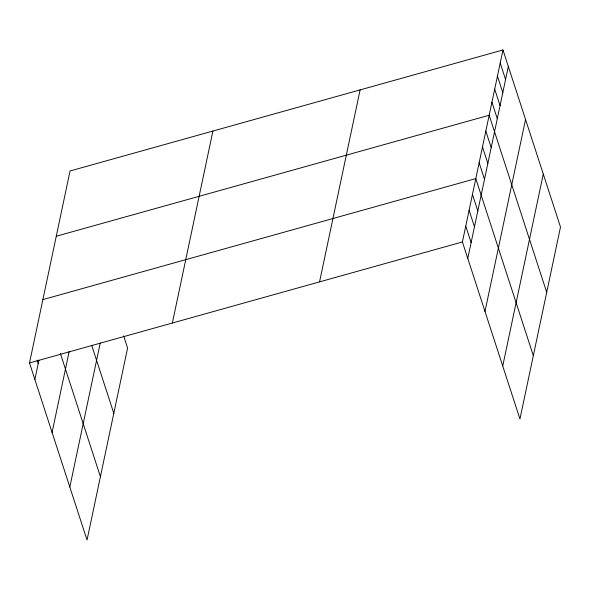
<?xml version="1.0" encoding="UTF-8"?>
<svg xmlns="http://www.w3.org/2000/svg" width="590" height="590" viewBox="0 0 590 590"><rect width="100%" height="100%" fill="white"/><g stroke="black" fill="none" stroke-linecap="round" stroke-linejoin="round"><path stroke-width="0.89" d="M123.635 335.887L127.588 348.048L87.032 540.027L29.5 362.953L70.055 170.975L502.968 49.973L560.5 227.047L519.945 419.025L462.413 241.952L502.968 49.973M34.862 379.466L38.955 360.106M52.082 432.448L69.178 351.5M69.819 487.045L100.263 342.93M172.361 323.025L212.916 131.039M319.551 281.88L360.106 89.901M467.774 258.464L508.329 66.478M484.995 311.446L525.543 119.468M502.732 366.043L543.287 174.057M56.264 236.243L489.176 115.242L546.709 292.323M42.886 299.602L475.791 178.6L533.331 355.674M29.5 362.953L462.413 241.952M500.209 63.027L505.571 79.532M497.451 76.081L502.813 92.593M494.693 89.134L500.055 105.647M491.935 102.188L497.296 118.701M485.828 131.083L491.197 147.589M482.487 146.917L487.849 163.43M479.139 162.759L484.501 179.272M472.45 194.435L477.812 210.947M469.102 210.276L474.463 226.781M465.753 226.11L471.122 242.623M91.797 345.607L113.804 413.325M60.386 353.462L100.418 476.676M37.082 360.151L38.21 363.624"/></g></svg>
